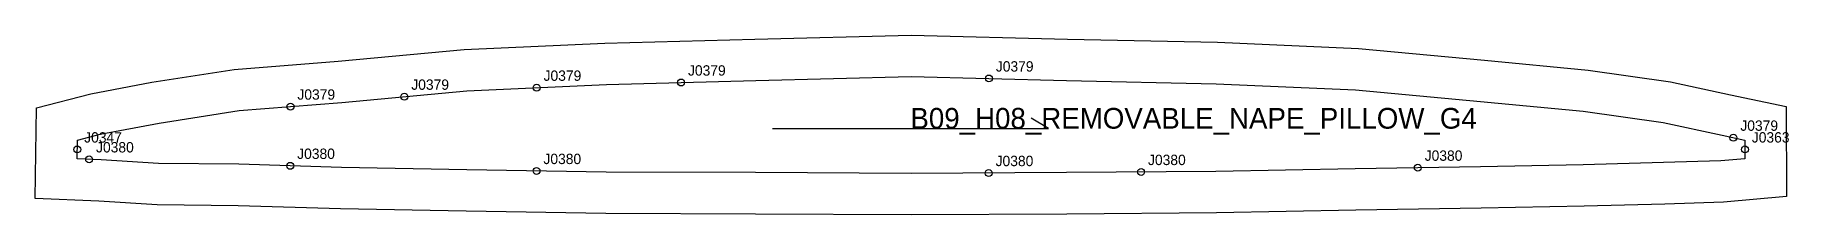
# Model space of a CAD drawing. Header units: millimetres. Extents: x -12 to 496, y -22 to 30.
import ezdxf

# ---------------------------------------------------------------- set-up
doc = ezdxf.new("R2010")
doc.units = ezdxf.units.MM
for name, color, linetype in [('CUT', 1, 'Continuous'), ('GRAIN', 3, 'Continuous'), ('LABEL', 7, 'Continuous'), ('NOTCH', 2, 'Continuous'), ('SEW', 5, 'Continuous')]:
    doc.layers.add(name, color=color, linetype=linetype)

msp = doc.modelspace()

# ---------------------------------------------------------------- linework, layer by layer
at = {"layer": 'CUT'}
msp.add_lwpolyline([(-11.85, 9.32), (3.92, 13.42), (21.61, 16.77), (45.44, 20.46), (75.6, 22.87), (112.03, 26.21), (152.83, 28.1), (196.26, 29.27), (241.6, 30.43), (286.9, 29.29), (330.31, 28.35), (371.16, 26.58), (407.67, 23.13), (437.72, 20.31), (461.61, 16.9), (479.03, 13.13), (495.08, 9.75), (495.26, -16.37), (476.94, -18.01), (459.94, -18.52), (436.57, -19.14), (406.73, -19.69), (370.45, -20.29), (330.03, -21.05), (286.65, -21.41), (241.54, -21.67), (196.46, -21.42), (153.09, -21.29), (112.63, -20.59), (76.27, -19.9), (46.55, -18.99), (23.06, -18.75), (6.25, -17.71), (-12.27, -16.89), (-11.85, 9.32)], close=True, dxfattribs=at)
at = {"layer": 'GRAIN'}
for p, q in [((281.36, 3.32), (276.36, 6.32)), ((201.36, 3.32), (281.36, 3.32))]:
    msp.add_line(p, q, dxfattribs=at)
at = {"layer": 'NOTCH'}
for centre in [(133.07, 15.18), (174.92, 16.69), (264.11, 17.86), (61.74, 9.72), (94.74, 12.58), (479.84, 0.7), (-0.04, -2.71), (3.4, -5.57), (483.16, -2.7), (61.68, -7.45), (133.03, -8.94), (264.05, -9.54), (308.21, -9.23), (388.38, -7.99)]:
    msp.add_circle(centre, 1, dxfattribs=at)
at = {"layer": 'SEW'}
msp.add_lwpolyline([(0, 0), (6.55, 1.7), (23.65, 4.94), (46.84, 8.54), (76.63, 10.91), (112.86, 14.24), (153.27, 16.11), (196.57, 17.28), (241.6, 18.43), (286.62, 17.29), (329.92, 16.35), (370.33, 14.6), (406.54, 11.19), (436.31, 8.39), (459.49, 5.08), (476.53, 1.39), (483.14, 0), (483.18, -5.4), (476.23, -6.03), (459.6, -6.52), (436.3, -7.14), (406.52, -7.69), (370.24, -8.29), (329.86, -9.05), (286.57, -9.41), (241.54, -9.67), (196.51, -9.42), (153.22, -9.29), (112.84, -8.59), (76.56, -7.9), (46.79, -7), (23.49, -6.75), (6.89, -5.72), (-0.09, -5.42)], close=True, dxfattribs=at)

# ---------------------------------------------------------------- texts
at = {"layer": 'LABEL'}
for s, height, p in [('J0379', 3, (176.92, 18.69)), ('J0379', 3, (266.11, 19.86)), ('J0379', 3, (96.74, 14.58)), ('J0379', 3, (135.07, 17.18)), ('J0379', 3, (63.74, 11.72)), ('B09_H08_REMOVABLE_NAPE_PILLOW_G4', 6, (241.36, 3.32)), ('J0379', 3, (481.84, 2.7)), ('J0347', 3, (1.96, -0.71)), ('J0363', 3, (485.16, -0.7)), ('J0380', 3, (5.4, -3.57)), ('J0380', 3, (63.68, -5.45)), ('J0380', 3, (135.03, -6.94)), ('J0380', 3, (266.05, -7.54)), ('J0380', 3, (310.21, -7.23)), ('J0380', 3, (390.38, -5.99))]:
    msp.add_text(s, height=height, dxfattribs=at).set_placement(p)

doc.saveas('drawing.dxf')
